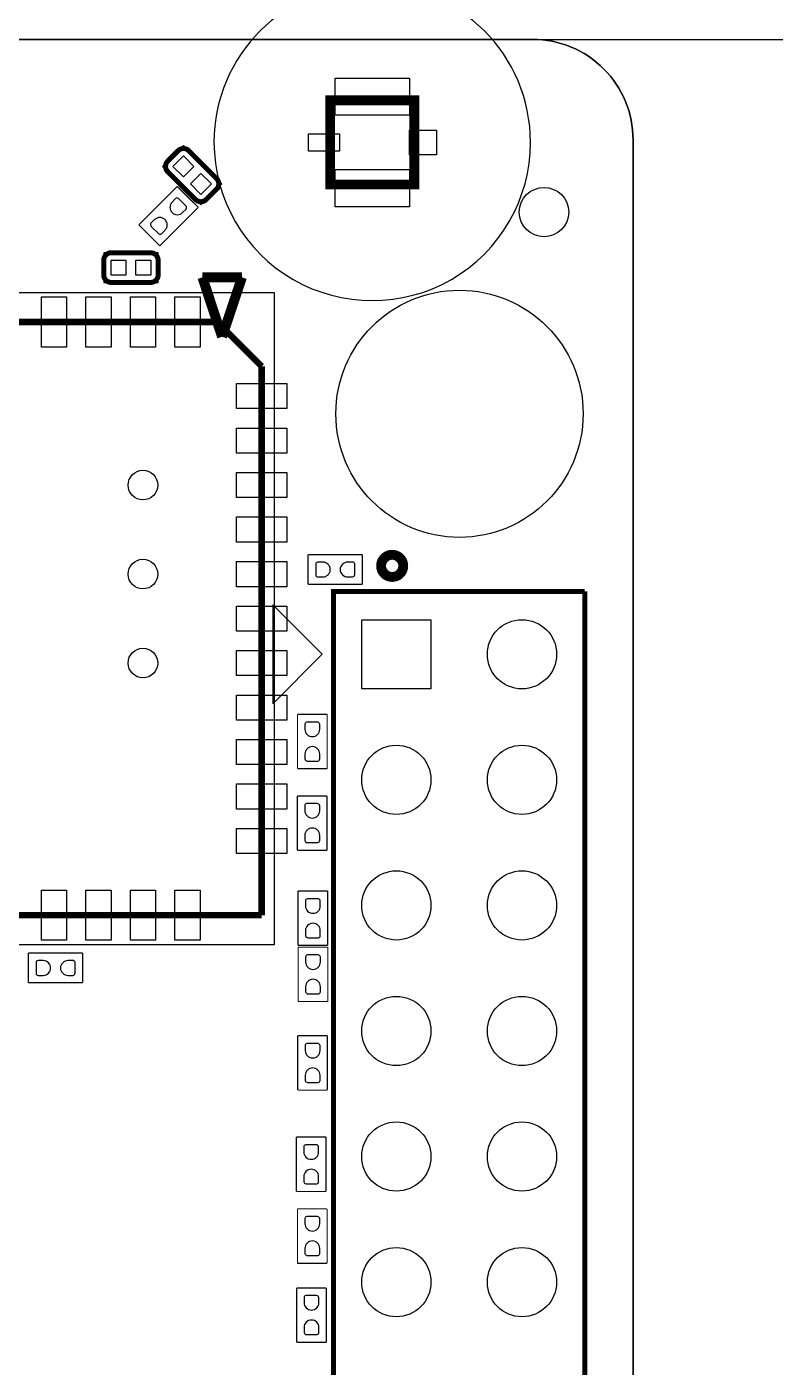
# Model space of a CAD drawing. Extents: x -43 to 159, y -36 to 93.
# Drawn here: x 28.8 to 43.93, y 41.81 to 68.93 of the extents above; entities that cross this region are included whole.
import ezdxf

# ---------------------------------------------------------------- set-up
doc = ezdxf.new("R2010")
doc.units = 0
for name, color, linetype in [('BG_OUTLINE', 200, 'CONTINUOUS'), ('PG_ASSEMBLY_TOP', 7, 'CONTINUOUS'), ('PG_SILKSCREEN_TOP', 254, 'CONTINUOUS'), ('PIN_TOP', 92, 'CONTINUOUS')]:
    doc.layers.add(name, color=color, linetype=linetype)

msp = doc.modelspace()

# ---------------------------------------------------------------- linework, layer by layer
at = {"layer": 'BG_OUTLINE'}
for points in [[(41.056814, 66.641218, 0.414214), (39.024814, 68.673218), (-4.049776, 68.673218), (-4.049776, 67.422014), (-10.151872, 67.422014), (-10.151872, 68.673218), (-12.911328, 68.673218, 0.414214), (-14.943328, 66.641218), (-14.943328, -18.358866, 0.414214), (-12.911328, -20.390866), (39.024814, -20.390866, 0.414214), (41.056814, -18.358866), (41.056814, 66.641218)], [(41.056814, 66.641218, 0.414214), (39.024814, 68.673218), (48.89627, 68.673218)], [(39.024814, 68.673218, -0.414214), (41.056814, 66.641218)], [(39.024814, 68.673218, -0.414214), (41.056814, 66.641218)]]:
    msp.add_lwpolyline(points, format="xyb", dxfattribs=at)
msp.add_lwpolyline([(41.056814, -18.358866, -0.414214), (39.024814, -20.390866), (-12.911328, -20.390866, -0.414214), (-14.943328, -18.358866), (-14.943328, 66.641218, -0.414214), (-12.911328, 68.673218), (-10.151872, 68.673218), (-10.151872, 67.422014), (-4.049776, 67.422014), (-4.049776, 68.673218), (39.024814, 68.673218, -0.414214), (41.056814, 66.641218)], format="xyb", close=True, dxfattribs=at)
for points in [[(-4.049776, 68.673218), (39.024814, 68.673218)], [(-4.049776, 68.673218), (39.024814, 68.673218)], [(-4.049776, 68.673218), (39.024814, 68.673218)], [(41.056814, 66.641218), (41.056814, -18.358866)], [(41.056814, 66.641218), (41.056814, -18.358866)], [(41.056814, 66.641218), (41.056814, -18.358866)]]:
    msp.add_lwpolyline(points, dxfattribs=at)
at = {"layer": 'PG_ASSEMBLY_TOP'}
msp.add_lwpolyline([(38.982142, 66.588386, 0.999982), (32.582866, 66.58864, 1.000018), (38.982142, 66.588386)], format="xyb", dxfattribs=at)
for points in [[(36.632642, 67.43827), (36.632642, 65.738502), (34.932874, 65.738502), (34.932874, 67.43827)], [(21.29663, 63.55588), (33.79851, 63.55588), (33.79851, 50.35804), (21.29663, 50.35804)]]:
    msp.add_lwpolyline(points, close=True, dxfattribs=at)
for points in [[(31.965392, 66.528442), (31.541212, 66.104262)], [(32.74314, 65.750694), (31.965392, 66.528442)], [(31.541212, 66.104262), (32.31896, 65.326514)], [(32.31896, 65.326514), (32.74314, 65.750694)], [(30.354016, 64.356234), (30.353762, 63.757048)], [(31.453836, 64.356742), (30.354016, 64.356234)], [(31.45409, 63.75654), (31.453836, 64.356742)], [(30.353762, 63.757048), (31.45409, 63.75654)]]:
    msp.add_lwpolyline(points, dxfattribs=at)
for points, const_width in [([(31.063438, 64.920876), (31.841186, 65.69837)], 0.0254), ([(31.841186, 65.69837), (32.26562, 65.27419)], 0.0254), ([(32.26562, 65.27419), (31.487872, 64.496696)], 0.0254), ([(31.487872, 64.496696), (31.063438, 64.920876)], 0.0254), ([(34.484056, 57.649618), (34.484056, 58.249566)], 0.0254), ([(34.484056, 58.249566), (35.583876, 58.249566)], 0.0254), ([(35.583876, 58.249566), (35.583876, 57.649618)], 0.0254), ([(35.583876, 57.649618), (34.484056, 57.649618)], 0.0254), ([(40.07993, 57.505092), (40.07993, 6.705092), (34.99993, 6.705092), (34.99993, 24.485092)], 0.050038), ([(34.99993, 24.485092), (34.99993, 57.505092), (40.07993, 57.505092)], 0.050038), ([(34.271458, 53.919374), (34.271458, 55.019194)], 0.0254), ([(34.271458, 55.019194), (34.871406, 55.019194)], 0.0254), ([(34.871406, 55.019194), (34.871406, 53.919374)], 0.0254), ([(34.871406, 53.919374), (34.271458, 53.919374)], 0.0254), ([(34.26968, 52.270406), (34.26968, 53.370226)], 0.0254), ([(34.26968, 53.370226), (34.869628, 53.370226)], 0.0254), ([(34.869628, 53.370226), (34.869628, 52.270406)], 0.0254), ([(34.869628, 52.270406), (34.26968, 52.270406)], 0.0254), ([(34.282634, 50.345848), (34.282634, 51.445668)], 0.0254), ([(34.282634, 51.445668), (34.882582, 51.445668)], 0.0254), ([(34.882582, 51.445668), (34.882582, 50.345848)], 0.0254), ([(28.829508, 49.590452), (28.829508, 50.1904)], 0.0254), ([(28.829508, 50.1904), (29.929328, 50.1904)], 0.0254), ([(29.929328, 50.1904), (29.929328, 49.590452)], 0.0254), ([(34.882582, 50.345848), (34.282634, 50.345848)], 0.0254), ([(34.284666, 49.210976), (34.284666, 50.310796)], 0.0254), ([(34.284666, 50.310796), (34.884614, 50.310796)], 0.0254), ([(34.884614, 50.310796), (34.884614, 49.210976)], 0.0254), ([(29.929328, 49.590452), (28.829508, 49.590452)], 0.0254), ([(34.884614, 49.210976), (34.284666, 49.210976)], 0.0254), ([(34.277046, 47.418752), (34.277046, 48.518572)], 0.0254), ([(34.277046, 48.518572), (34.876994, 48.518572)], 0.0254), ([(34.876994, 48.518572), (34.876994, 47.418752)], 0.0254), ([(34.876994, 47.418752), (34.277046, 47.418752)], 0.0254), ([(34.248344, 45.368972), (34.248344, 46.468792)], 0.0254), ([(34.248344, 46.468792), (34.848292, 46.468792)], 0.0254), ([(34.848292, 46.468792), (34.848292, 45.368972)], 0.0254), ([(34.848292, 45.368972), (34.248344, 45.368972)], 0.0254), ([(34.271204, 43.91787), (34.271204, 45.01769)], 0.0254), ([(34.271204, 45.01769), (34.871152, 45.01769)], 0.0254), ([(34.871152, 45.01769), (34.871152, 43.91787)], 0.0254), ([(34.871152, 43.91787), (34.271204, 43.91787)], 0.0254), ([(34.25444, 42.318686), (34.25444, 43.418506)], 0.0254), ([(34.25444, 43.418506), (34.854388, 43.418506)], 0.0254), ([(34.854388, 43.418506), (34.854388, 42.318686)], 0.0254), ([(34.854388, 42.318686), (34.25444, 42.318686)], 0.0254)]:
    msp.add_lwpolyline(points, dxfattribs=dict(at, const_width=const_width))
at = {"layer": 'PG_SILKSCREEN_TOP'}
for points, const_width in [([(36.632642, 67.43827), (34.932874, 67.43827), (34.932874, 65.738502), (36.632642, 65.738502), (36.632642, 67.43827)], 0.199898), ([(32.74695, 62.65672), (32.34817, 63.85814)], 0.20066), ([(32.34817, 63.85814), (33.14827, 63.85814)], 0.20066), ([(33.14827, 63.85814), (32.74695, 62.65672)], 0.20066), ([(21.54809, 62.95644), (32.64789, 62.95644)], 0.12954), ([(32.64789, 62.95644), (33.54705, 62.05728)], 0.12954), ([(33.54705, 62.05728), (33.54705, 50.95748)], 0.12954), ([(40.07993, 57.505092), (40.07993, 6.705092), (34.99993, 6.705092), (34.99993, 24.485092)], 0.100076), ([(34.99993, 24.485092), (34.99993, 57.505092), (40.07993, 57.505092)], 0.100076), ([(33.54705, 50.95748), (21.54809, 50.95748)], 0.12954)]:
    msp.add_lwpolyline(points, dxfattribs=dict(at, const_width=const_width))
for points, const_width in [([(31.648654, 66.211704), (31.857696, 66.420238, -0.414676), (32.073342, 66.420492), (32.63519, 65.85839, -0.41423), (32.63519, 65.642998), (32.426148, 65.433956, -0.413531), (32.21101, 65.433956), (31.648654, 65.996312, -0.413746), (31.648654, 66.211704)], 0.1016), ([(30.353762, 63.90894), (30.353762, 64.204342, -0.414502), (30.506416, 64.356996), (31.301436, 64.356488, -0.414494), (31.453836, 64.204088), (31.453836, 63.909194, -0.414711), (31.301436, 63.75654), (30.506416, 63.756286, -0.414556), (30.353762, 63.90894)], 0.1016), ([(36.409122, 58.023252, 0.999879), (35.961828, 58.023506, 1.000121), (36.409122, 58.023252)], 0.199898)]:
    msp.add_lwpolyline(points, format="xyb", dxfattribs=dict(at, const_width=const_width))
msp.add_lwpolyline([(34.769806, 56.235092), (33.770062, 57.23509), (33.770062, 55.235094)], close=True, dxfattribs=at)
at = {"layer": 'PIN_TOP'}
for points in [[(36.53282, 67.888485), (36.53282, 67.138423), (35.032696, 67.138423), (35.032696, 67.888485)], [(34.492692, 66.763392), (35.122612, 66.763392), (35.122612, 66.41338), (34.492692, 66.41338)], [(37.082603, 66.838449), (37.082603, 66.338323), (36.532693, 66.338323), (36.532693, 66.838449)], [(31.753278, 66.104262), (31.965392, 66.316376), (32.177506, 66.104262), (31.965392, 65.892148)], [(32.106846, 65.750694), (32.31896, 65.962808), (32.531074, 65.750694), (32.31896, 65.53858)], [(36.53282, 66.038349), (36.53282, 65.288287), (35.032696, 65.288287), (35.032696, 66.038349)], [(30.503622, 63.906146), (30.503622, 64.20612), (30.803596, 64.20612), (30.803596, 63.906146)], [(31.003494, 63.906146), (31.003494, 64.20612), (31.303468, 64.20612), (31.303468, 63.906146)], [(29.60243, 63.46444), (29.60243, 62.44844), (29.09443, 62.44844), (29.09443, 63.46444)], [(30.50159, 63.46444), (30.50159, 62.44844), (29.99359, 62.44844), (29.99359, 63.46444)], [(31.40329, 63.46444), (31.40329, 62.44844), (30.89529, 62.44844), (30.89529, 63.46444)], [(32.30245, 63.46444), (32.30245, 62.44844), (31.79445, 62.44844), (31.79445, 63.46444)], [(33.03905, 61.71184), (34.05505, 61.71184), (34.05505, 61.20384), (33.03905, 61.20384)], [(33.03905, 60.81014), (34.05505, 60.81014), (34.05505, 60.30214), (33.03905, 60.30214)], [(33.03905, 59.91098), (34.05505, 59.91098), (34.05505, 59.40298), (33.03905, 59.40298)], [(33.03905, 59.01182), (34.05505, 59.01182), (34.05505, 58.50382), (33.03905, 58.50382)], [(33.03905, 58.11012), (34.05505, 58.11012), (34.05505, 57.60212), (33.03905, 57.60212)], [(33.03905, 57.21096), (34.05505, 57.21096), (34.05505, 56.70296), (33.03905, 56.70296)], [(35.569906, 56.935116), (36.969954, 56.935116), (36.969954, 55.535068), (35.569906, 55.535068)], [(33.03905, 56.3118), (34.05505, 56.3118), (34.05505, 55.8038), (33.03905, 55.8038)], [(33.03905, 55.4101), (34.05505, 55.4101), (34.05505, 54.9021), (33.03905, 54.9021)], [(33.03905, 54.51094), (34.05505, 54.51094), (34.05505, 54.00294), (33.03905, 54.00294)], [(33.03905, 53.61178), (34.05505, 53.61178), (34.05505, 53.10378), (33.03905, 53.10378)], [(33.03905, 52.71008), (34.05505, 52.71008), (34.05505, 52.20208), (33.03905, 52.20208)], [(29.60243, 51.46548), (29.60243, 50.44948), (29.09443, 50.44948), (29.09443, 51.46548)], [(30.50159, 51.46548), (30.50159, 50.44948), (29.99359, 50.44948), (29.99359, 51.46548)], [(31.40075, 51.46548), (31.40075, 50.44948), (30.89275, 50.44948), (30.89275, 51.46548)], [(32.30245, 51.46548), (32.30245, 50.44948), (31.79445, 50.44948), (31.79445, 51.46548)]]:
    msp.add_lwpolyline(points, close=True, dxfattribs=at)
for points in [[(31.947104, 65.168526), (32.018986, 65.240154, 0.377039), (32.014668, 65.30467), (31.862014, 65.457324, 0.365466), (31.806642, 65.452498), (31.735014, 65.380616, 0.999537)], [(31.381192, 65.026286), (31.30931, 64.954658, 0.377039), (31.313628, 64.890142), (31.466282, 64.737488, 0.365466), (31.521654, 64.742314), (31.593282, 64.814196, 0.999537)], [(34.783776, 58.099706), (34.682176, 58.099706, 0.375524), (34.639758, 58.051192), (34.639758, 57.835292, 0.365201), (34.682176, 57.799478), (34.783776, 57.799478, 0.999502)], [(35.284156, 57.799478), (35.385756, 57.799478, 0.375524), (35.428174, 57.847992), (35.428174, 58.063892, 0.365201), (35.385756, 58.099706), (35.284156, 58.099706, 0.999502)], [(34.721546, 54.719474), (34.721546, 54.821074, 0.375524), (34.673032, 54.863492), (34.457132, 54.863492, 0.365201), (34.421318, 54.821074), (34.421318, 54.719474, 0.999502)], [(34.421318, 54.219094), (34.421318, 54.117494, 0.375524), (34.469832, 54.075076), (34.685732, 54.075076, 0.365201), (34.721546, 54.117494), (34.721546, 54.219094, 0.999502)], [(34.719768, 53.070506), (34.719768, 53.172106, 0.375524), (34.671254, 53.214524), (34.455354, 53.214524, 0.365201), (34.41954, 53.172106), (34.41954, 53.070506, 0.999502)], [(34.41954, 52.570126), (34.41954, 52.468526, 0.375524), (34.468054, 52.426108), (34.683954, 52.426108, 0.365201), (34.719768, 52.468526), (34.719768, 52.570126, 0.999502)], [(34.732722, 51.145948), (34.732722, 51.247548, 0.375524), (34.684208, 51.289966), (34.468308, 51.289966, 0.365201), (34.432494, 51.247548), (34.432494, 51.145948, 0.999502)], [(34.432494, 50.645568), (34.432494, 50.543968, 0.375524), (34.481008, 50.50155), (34.696908, 50.50155, 0.365201), (34.732722, 50.543968), (34.732722, 50.645568, 0.999502)], [(29.129228, 50.04054), (29.027628, 50.04054, 0.375524), (28.98521, 49.992026), (28.98521, 49.776126, 0.365201), (29.027628, 49.740312), (29.129228, 49.740312, 0.999502)], [(29.629608, 49.740312), (29.731208, 49.740312, 0.375524), (29.773626, 49.788826), (29.773626, 50.004726, 0.365201), (29.731208, 50.04054), (29.629608, 50.04054, 0.999502)], [(34.734754, 50.011076), (34.734754, 50.112676, 0.375524), (34.68624, 50.155094), (34.47034, 50.155094, 0.365201), (34.434526, 50.112676), (34.434526, 50.011076, 0.999502)], [(34.434526, 49.510696), (34.434526, 49.409096, 0.375524), (34.48304, 49.366678), (34.69894, 49.366678, 0.365201), (34.734754, 49.409096), (34.734754, 49.510696, 0.999502)], [(34.727134, 48.218852), (34.727134, 48.320452, 0.375524), (34.67862, 48.36287), (34.46272, 48.36287, 0.365201), (34.426906, 48.320452), (34.426906, 48.218852, 0.999502)], [(34.426906, 47.718472), (34.426906, 47.616872, 0.375524), (34.47542, 47.574454), (34.69132, 47.574454, 0.365201), (34.727134, 47.616872), (34.727134, 47.718472, 0.999502)], [(34.698432, 46.169072), (34.698432, 46.270672, 0.375524), (34.649918, 46.31309), (34.434018, 46.31309, 0.365201), (34.398204, 46.270672), (34.398204, 46.169072, 0.999502)], [(34.398204, 45.668692), (34.398204, 45.567092, 0.375524), (34.446718, 45.524674), (34.662618, 45.524674, 0.365201), (34.698432, 45.567092), (34.698432, 45.668692, 0.999502)], [(34.721292, 44.71797), (34.721292, 44.81957, 0.375524), (34.672778, 44.861988), (34.456878, 44.861988, 0.365201), (34.421064, 44.81957), (34.421064, 44.71797, 0.999502)], [(34.421064, 44.21759), (34.421064, 44.11599, 0.375524), (34.469578, 44.073572), (34.685478, 44.073572, 0.365201), (34.721292, 44.11599), (34.721292, 44.21759, 0.999502)], [(34.704528, 43.118786), (34.704528, 43.220386, 0.375524), (34.656014, 43.262804), (34.440114, 43.262804, 0.365201), (34.4043, 43.220386), (34.4043, 43.118786, 0.999502)], [(34.4043, 42.618406), (34.4043, 42.516806, 0.375524), (34.452814, 42.474388), (34.668714, 42.474388, 0.365201), (34.704528, 42.516806), (34.704528, 42.618406, 0.999502)]]:
    msp.add_lwpolyline(points, format="xyb", close=True, dxfattribs=at)
for centre, radius in [((39.255446, 65.17894), 0.499999), ((37.546788, 61.098938), 2.499995), ((31.14675, 59.65698), 0.29972), ((31.14675, 57.85612), 0.29972), ((38.80993, 56.235092), 0.700024), ((31.14675, 56.0578), 0.29972), ((36.26993, 53.695092), 0.700024), ((38.80993, 53.695092), 0.700024), ((36.26993, 51.155092), 0.700024), ((38.80993, 51.155092), 0.700024), ((36.26993, 48.615092), 0.700024), ((38.80993, 48.615092), 0.700024), ((36.26993, 46.075092), 0.700024), ((38.80993, 46.075092), 0.700024), ((36.26993, 43.535092), 0.700024), ((38.80993, 43.535092), 0.700024)]:
    msp.add_circle(centre, radius, dxfattribs=at)

doc.saveas('drawing.dxf')
